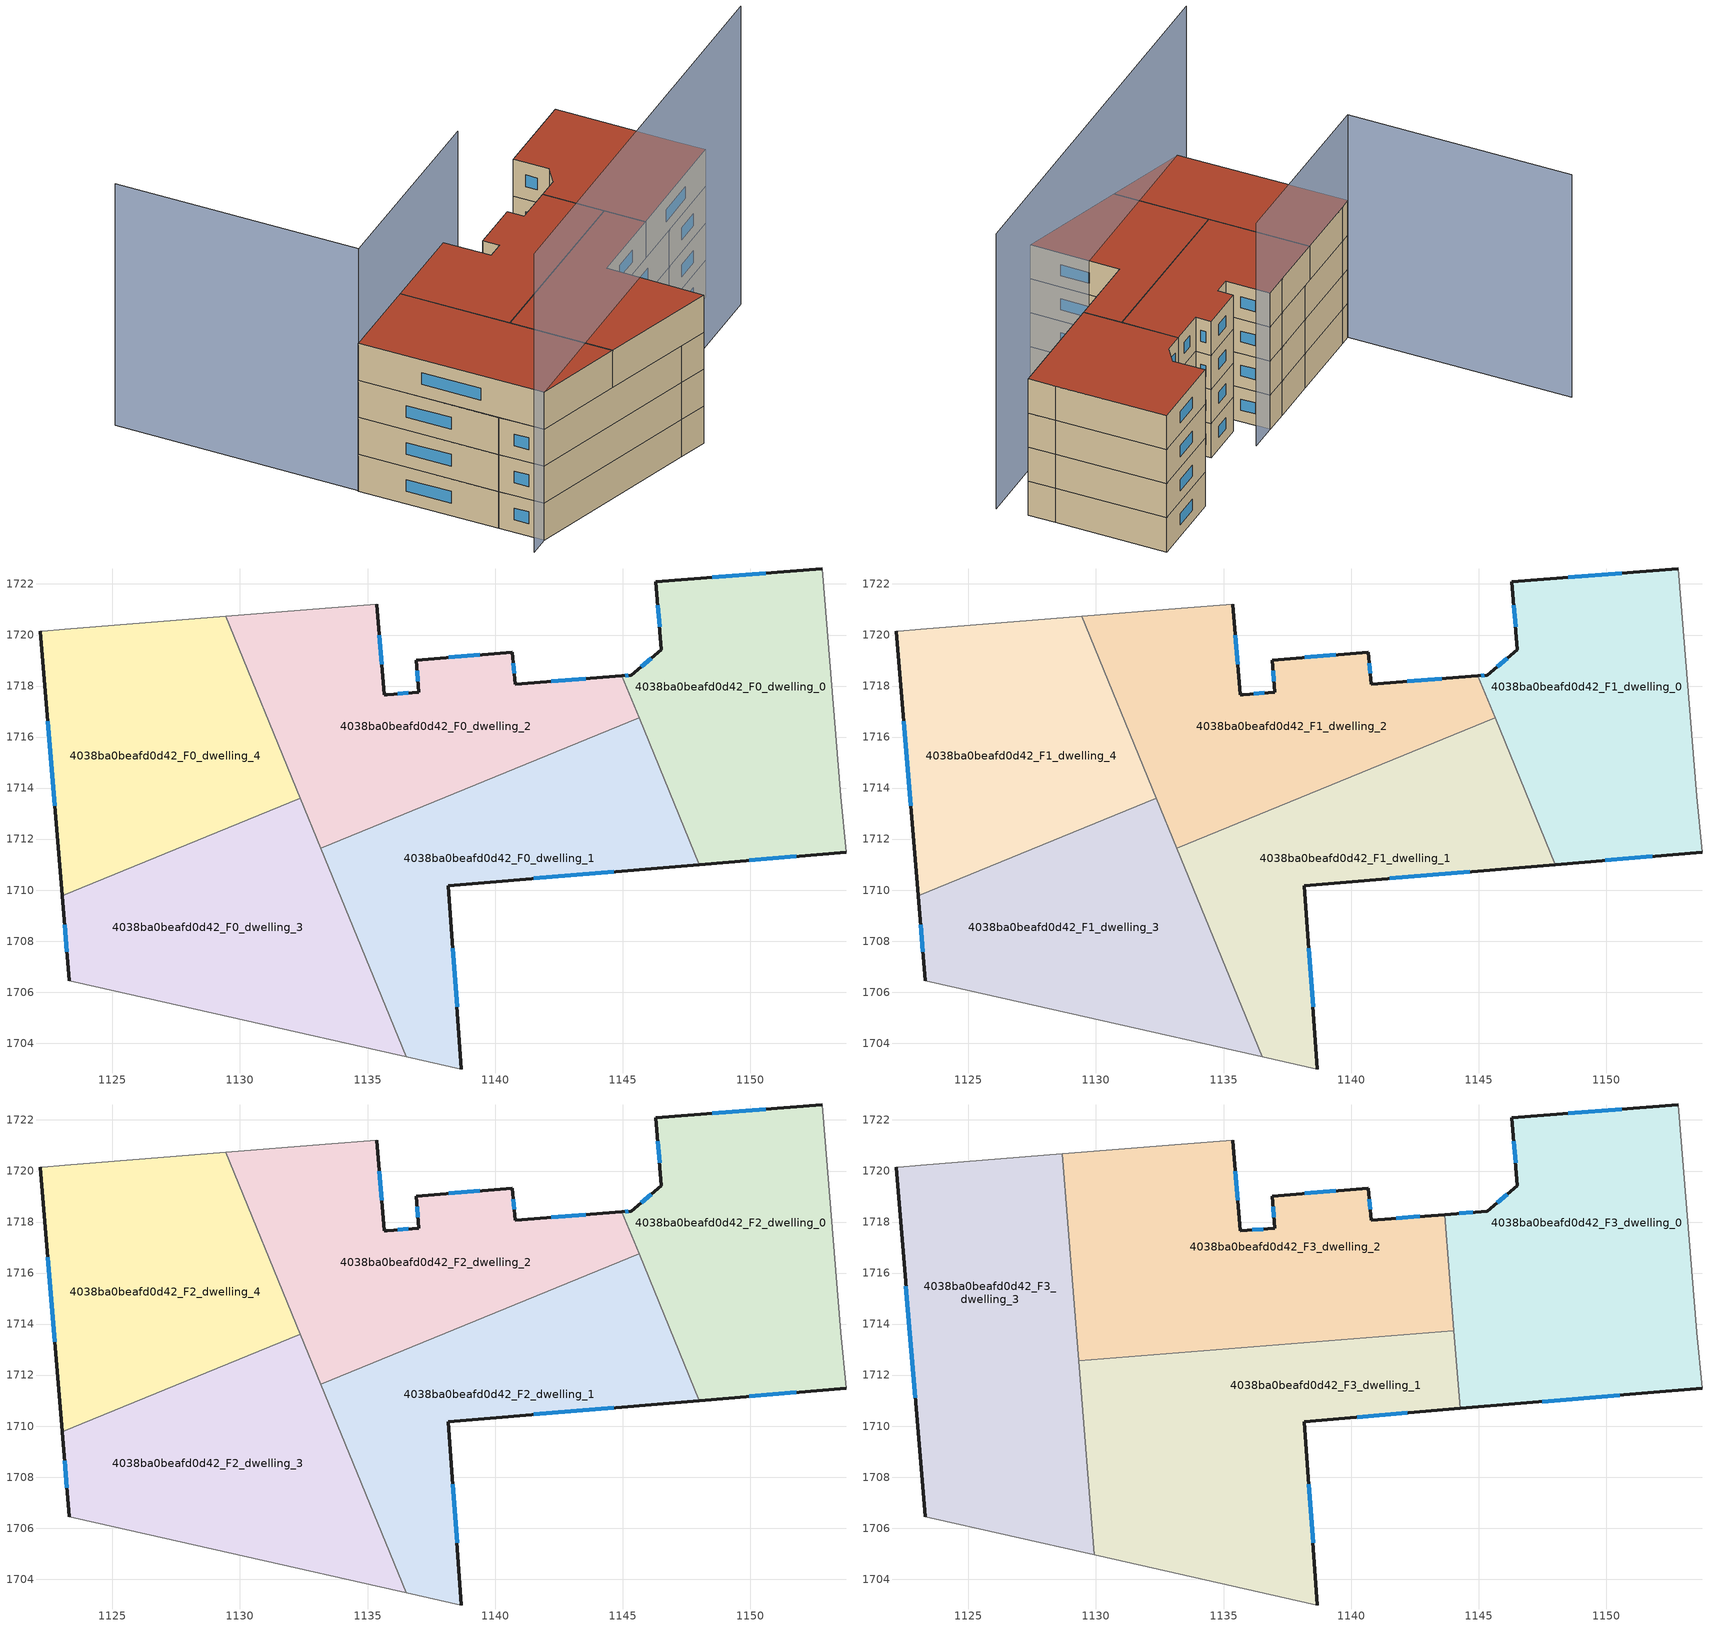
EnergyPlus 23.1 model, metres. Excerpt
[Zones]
4038ba0beafd0d42_F0_dwelling_0
 floor ground (EU_floor_Construction): 1152.82,1722.61 1153.56,1713.67 1153.76,1711.48 1148,1711 1144.97,1718.4 1145.34,1718.43 1146.52,1719.42 1146.3,1722.08 z0
 wall outside (EU_wall_Construction): 1152.82,1722.61 1146.3,1722.08 1146.52,1719.42 1145.34,1718.43 1144.97,1718.4 / 1148,1711 1153.76,1711.48 z0:3
 wall adiabatic (EU_wall_Construction): 1153.76,1711.48 1153.56,1713.67 1152.82,1722.61 z0:3
 wall to 4038ba0beafd0d42_F0_dwelling_1 (EU_wall_Construction): 1145.64,1716.76 1148,1711 z0:3
 wall to 4038ba0beafd0d42_F0_dwelling_2 (EU_wall_Construction): 1144.97,1718.4 1145.64,1716.76 z0:3
 window (EU_Window_Construction): 1150.6,1722.43 1148.52,1722.26 / 1149.96,1711.17 1151.8,1711.32 / 1145.21,1718.42 1145.1,1718.41 / 1146.12,1719.08 1145.74,1718.76 / 1146.38,1721.18 1146.45,1720.32 z1.02:1.98
4038ba0beafd0d42_F0_dwelling_1
 floor ground (EU_floor_Construction): 1145.64,1716.76 1148,1711 1138.17,1710.18 1138.68,1702.97 1136.52,1703.46 1133.17,1711.65 z0
 wall outside (EU_wall_Construction): 1138.68,1702.97 1138.17,1710.18 1148,1711 z0:3
 wall adiabatic (EU_wall_Construction): 1136.52,1703.46 1138.68,1702.97 z0:3
 wall to 4038ba0beafd0d42_F0_dwelling_2 (EU_wall_Construction): 1145.64,1716.76 1133.17,1711.65 z0:3
 wall to 4038ba0beafd0d42_F0_dwelling_3 (EU_wall_Construction): 1133.17,1711.65 1136.52,1703.46 z0:3
 window (EU_Window_Construction): 1138.51,1705.42 1138.35,1707.73 / 1141.52,1710.46 1144.66,1710.72 z1.02:1.98
4038ba0beafd0d42_F0_dwelling_2
 floor ground (EU_floor_Construction): 1144.97,1718.4 1145.64,1716.76 1133.17,1711.65 1129.44,1720.74 1133.33,1721.05 1135.37,1721.21 1135.66,1717.66 1135.77,1717.66 1137.01,1717.76 1136.91,1719.02 1140.68,1719.33 1140.78,1718.07 z0
 wall outside (EU_wall_Construction): 1144.97,1718.4 1140.78,1718.07 1140.68,1719.33 1136.91,1719.02 1137.01,1717.76 1135.77,1717.66 1135.66,1717.66 1135.37,1721.21 z0:3
 wall adiabatic (EU_wall_Construction): 1135.37,1721.21 1133.33,1721.05 1129.44,1720.74 z0:3
 wall to 4038ba0beafd0d42_F0_dwelling_4 (EU_wall_Construction): 1129.44,1720.74 1132.37,1713.61 z0:3
 wall to 4038ba0beafd0d42_F0_dwelling_3 (EU_wall_Construction): 1132.37,1713.61 1133.17,1711.65 z0:3
 window (EU_Window_Construction): 1136.94,1718.59 1136.97,1718.19 / 1139.4,1719.22 1138.19,1719.12 / 1140.75,1718.5 1140.72,1718.9 / 1143.55,1718.29 1142.21,1718.18 / 1135.56,1718.86 1135.47,1720 / 1136.59,1717.73 1136.19,1717.7 z1.02:1.98
4038ba0beafd0d42_F0_dwelling_3
 floor ground (EU_floor_Construction): 1132.36,1713.61 1136.52,1703.46 1123.31,1706.45 1123.03,1709.78 z0
 wall outside (EU_wall_Construction): 1123.03,1709.78 1123.31,1706.45 z0:3
 wall to 4038ba0beafd0d42_F0_dwelling_4 (EU_wall_Construction): 1132.36,1713.61 1123.03,1709.78 z0:3
 wall adiabatic (EU_wall_Construction): 1123.31,1706.45 1136.52,1703.46 z0:3
 window (EU_Window_Construction): 1123.13,1708.65 1123.22,1707.58 z1.02:1.98
4038ba0beafd0d42_F0_dwelling_4
 floor ground (EU_floor_Construction): 1129.44,1720.74 1132.36,1713.61 1123.03,1709.78 1122.16,1720.14 1122.24,1720.16 1123.13,1720.23 z0
 wall outside (EU_wall_Construction): 1122.16,1720.14 1123.03,1709.78 z0:3
 wall adiabatic (EU_wall_Construction): 1129.44,1720.74 1123.13,1720.23 1122.24,1720.16 1122.16,1720.14 z0:3
 window (EU_Window_Construction): 1122.46,1716.62 1122.74,1713.31 z1.02:1.98
4038ba0beafd0d42_F1_dwelling_0
 floor to 4038ba0beafd0d42_F0_dwelling_0 (EU_floor_Construction): 1152.82,1722.61 1153.56,1713.67 1153.76,1711.48 1148,1711 1144.97,1718.4 1145.34,1718.43 1146.52,1719.42 1146.3,1722.08 z3
 wall outside (EU_wall_Construction): 1152.82,1722.61 1146.3,1722.08 1146.52,1719.42 1145.34,1718.43 1144.97,1718.4 / 1148,1711 1153.76,1711.48 z3:6
 wall adiabatic (EU_wall_Construction): 1153.76,1711.48 1153.56,1713.67 1152.82,1722.61 z3:6
 wall to 4038ba0beafd0d42_F1_dwelling_1 (EU_wall_Construction): 1145.64,1716.76 1148,1711 z3:6
 wall to 4038ba0beafd0d42_F1_dwelling_2 (EU_wall_Construction): 1144.97,1718.4 1145.64,1716.76 z3:6
 window (EU_Window_Construction): 1150.6,1722.43 1148.52,1722.26 / 1149.96,1711.17 1151.8,1711.32 / 1145.21,1718.42 1145.1,1718.41 / 1146.12,1719.08 1145.74,1718.76 / 1146.38,1721.18 1146.45,1720.32 z4.02:4.98
4038ba0beafd0d42_F1_dwelling_1
 floor to 4038ba0beafd0d42_F0_dwelling_1 (EU_floor_Construction): 1145.64,1716.76 1148,1711 1138.17,1710.18 1138.68,1702.97 1136.52,1703.46 1133.17,1711.65 z3
 wall outside (EU_wall_Construction): 1138.68,1702.97 1138.17,1710.18 1148,1711 z3:6
 wall adiabatic (EU_wall_Construction): 1136.52,1703.46 1138.68,1702.97 z3:6
 wall to 4038ba0beafd0d42_F1_dwelling_2 (EU_wall_Construction): 1145.64,1716.76 1133.17,1711.65 z3:6
 wall to 4038ba0beafd0d42_F1_dwelling_3 (EU_wall_Construction): 1133.17,1711.65 1136.52,1703.46 z3:6
 window (EU_Window_Construction): 1138.51,1705.42 1138.35,1707.73 / 1141.52,1710.46 1144.66,1710.72 z4.02:4.98
4038ba0beafd0d42_F1_dwelling_2
 floor to 4038ba0beafd0d42_F0_dwelling_2 (EU_floor_Construction): 1144.97,1718.4 1145.64,1716.76 1133.17,1711.65 1129.44,1720.74 1133.33,1721.05 1135.37,1721.21 1135.66,1717.66 1135.77,1717.66 1137.01,1717.76 1136.91,1719.02 1140.68,1719.33 1140.78,1718.07 z3
 wall outside (EU_wall_Construction): 1144.97,1718.4 1140.78,1718.07 1140.68,1719.33 1136.91,1719.02 1137.01,1717.76 1135.77,1717.66 1135.66,1717.66 1135.37,1721.21 z3:6
 wall adiabatic (EU_wall_Construction): 1135.37,1721.21 1133.33,1721.05 1129.44,1720.74 z3:6
 wall to 4038ba0beafd0d42_F1_dwelling_4 (EU_wall_Construction): 1129.44,1720.74 1132.37,1713.61 z3:6
 wall to 4038ba0beafd0d42_F1_dwelling_3 (EU_wall_Construction): 1132.37,1713.61 1133.17,1711.65 z3:6
 window (EU_Window_Construction): 1136.94,1718.59 1136.97,1718.19 / 1139.4,1719.22 1138.19,1719.12 / 1140.75,1718.5 1140.72,1718.9 / 1143.55,1718.29 1142.21,1718.18 / 1135.56,1718.86 1135.47,1720 / 1136.59,1717.73 1136.19,1717.7 z4.02:4.98
4038ba0beafd0d42_F1_dwelling_3
 floor to 4038ba0beafd0d42_F0_dwelling_3 (EU_floor_Construction): 1132.36,1713.61 1136.52,1703.46 1123.31,1706.45 1123.03,1709.78 z3
 wall outside (EU_wall_Construction): 1123.03,1709.78 1123.31,1706.45 z3:6
 wall to 4038ba0beafd0d42_F1_dwelling_4 (EU_wall_Construction): 1132.36,1713.61 1123.03,1709.78 z3:6
 wall adiabatic (EU_wall_Construction): 1123.31,1706.45 1136.52,1703.46 z3:6
 window (EU_Window_Construction): 1123.13,1708.65 1123.22,1707.58 z4.02:4.98
4038ba0beafd0d42_F1_dwelling_4
 floor to 4038ba0beafd0d42_F0_dwelling_4 (EU_floor_Construction): 1129.44,1720.74 1132.36,1713.61 1123.03,1709.78 1122.16,1720.14 1122.24,1720.16 1123.13,1720.23 z3
 wall outside (EU_wall_Construction): 1122.16,1720.14 1123.03,1709.78 z3:6
 wall adiabatic (EU_wall_Construction): 1129.44,1720.74 1123.13,1720.23 1122.24,1720.16 1122.16,1720.14 z3:6
 window (EU_Window_Construction): 1122.46,1716.62 1122.74,1713.31 z4.02:4.98
4038ba0beafd0d42_F2_dwelling_0
 floor to 4038ba0beafd0d42_F1_dwelling_0 (EU_floor_Construction): 1152.82,1722.61 1153.56,1713.67 1153.76,1711.48 1148,1711 1144.97,1718.4 1145.34,1718.43 1146.52,1719.42 1146.3,1722.08 z6
 wall outside (EU_wall_Construction): 1152.82,1722.61 1146.3,1722.08 1146.52,1719.42 1145.34,1718.43 1144.97,1718.4 / 1148,1711 1153.76,1711.48 z6:9
 wall adiabatic (EU_wall_Construction): 1153.76,1711.48 1153.56,1713.67 1152.82,1722.61 z6:9
 wall to 4038ba0beafd0d42_F2_dwelling_1 (EU_wall_Construction): 1145.64,1716.76 1148,1711 z6:9
 wall to 4038ba0beafd0d42_F2_dwelling_2 (EU_wall_Construction): 1144.97,1718.4 1145.64,1716.76 z6:9
 window (EU_Window_Construction): 1150.6,1722.43 1148.52,1722.26 / 1149.96,1711.17 1151.8,1711.32 / 1145.21,1718.42 1145.1,1718.41 / 1146.12,1719.08 1145.74,1718.76 / 1146.38,1721.18 1146.45,1720.32 z7.02:7.98
4038ba0beafd0d42_F2_dwelling_1
 floor to 4038ba0beafd0d42_F1_dwelling_1 (EU_floor_Construction): 1145.64,1716.76 1148,1711 1138.17,1710.18 1138.68,1702.97 1136.52,1703.46 1133.17,1711.65 z6
 wall outside (EU_wall_Construction): 1138.68,1702.97 1138.17,1710.18 1148,1711 z6:9
 wall adiabatic (EU_wall_Construction): 1136.52,1703.46 1138.68,1702.97 z6:9
 wall to 4038ba0beafd0d42_F2_dwelling_2 (EU_wall_Construction): 1145.64,1716.76 1133.17,1711.65 z6:9
 wall to 4038ba0beafd0d42_F2_dwelling_3 (EU_wall_Construction): 1133.17,1711.65 1136.52,1703.46 z6:9
 window (EU_Window_Construction): 1138.51,1705.42 1138.35,1707.73 / 1141.52,1710.46 1144.66,1710.72 z7.02:7.98
4038ba0beafd0d42_F2_dwelling_2
 floor to 4038ba0beafd0d42_F1_dwelling_2 (EU_floor_Construction): 1144.97,1718.4 1145.64,1716.76 1133.17,1711.65 1129.44,1720.74 1133.33,1721.05 1135.37,1721.21 1135.66,1717.66 1135.77,1717.66 1137.01,1717.76 1136.91,1719.02 1140.68,1719.33 1140.78,1718.07 z6
 wall outside (EU_wall_Construction): 1144.97,1718.4 1140.78,1718.07 1140.68,1719.33 1136.91,1719.02 1137.01,1717.76 1135.77,1717.66 1135.66,1717.66 1135.37,1721.21 z6:9
 wall adiabatic (EU_wall_Construction): 1135.37,1721.21 1133.33,1721.05 1129.44,1720.74 z6:9
 wall to 4038ba0beafd0d42_F2_dwelling_4 (EU_wall_Construction): 1129.44,1720.74 1132.37,1713.61 z6:9
 wall to 4038ba0beafd0d42_F2_dwelling_3 (EU_wall_Construction): 1132.37,1713.61 1133.17,1711.65 z6:9
 window (EU_Window_Construction): 1136.94,1718.59 1136.97,1718.19 / 1139.4,1719.22 1138.19,1719.12 / 1140.75,1718.5 1140.72,1718.9 / 1143.55,1718.29 1142.21,1718.18 / 1135.56,1718.86 1135.47,1720 / 1136.59,1717.73 1136.19,1717.7 z7.02:7.98
4038ba0beafd0d42_F2_dwelling_3
 floor to 4038ba0beafd0d42_F1_dwelling_3 (EU_floor_Construction): 1132.36,1713.61 1136.52,1703.46 1123.31,1706.45 1123.03,1709.78 z6
 wall outside (EU_wall_Construction): 1123.03,1709.78 1123.31,1706.45 z6:9
 wall to 4038ba0beafd0d42_F2_dwelling_4 (EU_wall_Construction): 1132.36,1713.61 1123.03,1709.78 z6:9
 wall adiabatic (EU_wall_Construction): 1123.31,1706.45 1136.52,1703.46 z6:9
 window (EU_Window_Construction): 1123.13,1708.65 1123.22,1707.58 z7.02:7.98
4038ba0beafd0d42_F2_dwelling_4
 floor to 4038ba0beafd0d42_F1_dwelling_4 (EU_floor_Construction): 1129.44,1720.74 1132.36,1713.61 1123.03,1709.78 1122.16,1720.14 1122.24,1720.16 1123.13,1720.23 z6
 wall outside (EU_wall_Construction): 1122.16,1720.14 1123.03,1709.78 z6:9
 wall adiabatic (EU_wall_Construction): 1129.44,1720.74 1123.13,1720.23 1122.24,1720.16 1122.16,1720.14 z6:9
 window (EU_Window_Construction): 1122.46,1716.62 1122.74,1713.31 z7.02:7.98
4038ba0beafd0d42_F3_dwelling_0
 floor to 4038ba0beafd0d42_F2_dwelling_0 (EU_floor_Construction): 1152.82,1722.61 1153.56,1713.67 1153.76,1711.48 1148,1711 1144.97,1718.4 1145.34,1718.43 1146.52,1719.42 1146.3,1722.08 z9
 floor to 4038ba0beafd0d42_F2_dwelling_1 (EU_floor_Construction): 1145.64,1716.76 1148,1711 1144.28,1710.69 1143.85,1716.02 z9
 floor to 4038ba0beafd0d42_F2_dwelling_2 (EU_floor_Construction): 1144.97,1718.4 1145.64,1716.76 1143.85,1716.02 1143.67,1718.29 z9
 wall outside (EU_wall_Construction): 1152.82,1722.61 1146.3,1722.08 1146.52,1719.42 1145.34,1718.43 1143.67,1718.29 / 1144.28,1710.69 1153.76,1711.48 z9:12
 wall adiabatic (EU_wall_Construction): 1153.76,1711.48 1153.56,1713.67 1152.82,1722.61 z9:12
 wall to 4038ba0beafd0d42_F3_dwelling_2 (EU_wall_Construction): 1143.67,1718.29 1144.03,1713.74 z9:12
 wall to 4038ba0beafd0d42_F3_dwelling_1 (EU_wall_Construction): 1144.03,1713.74 1144.28,1710.69 z9:12
 window (EU_Window_Construction): 1150.6,1722.43 1148.52,1722.26 / 1147.5,1710.96 1150.53,1711.21 / 1144.77,1718.38 1144.24,1718.34 / 1146.12,1719.08 1145.74,1718.76 / 1146.38,1721.18 1146.45,1720.32 z10.02:10.98
 roof outside (EU_roof_Construction): 1153.76,1711.48 1153.56,1713.67 1152.82,1722.61 1146.3,1722.08 1146.52,1719.42 1145.34,1718.43 1143.67,1718.29 1144.28,1710.69 z12
4038ba0beafd0d42_F3_dwelling_1
 floor to 4038ba0beafd0d42_F2_dwelling_1 (EU_floor_Construction): 1144.03,1713.74 1144.28,1710.69 1138.17,1710.18 1138.68,1702.97 1136.52,1703.46 1133.17,1711.65 1136.89,1713.17 z9
 floor to 4038ba0beafd0d42_F2_dwelling_3 (EU_floor_Construction): 1132.68,1712.83 1136.52,1703.46 1129.94,1704.95 1129.34,1712.37 1129.95,1712.62 z9
 floor to 4038ba0beafd0d42_F2_dwelling_2 (EU_floor_Construction): 1136.89,1713.17 1133.17,1711.65 1132.68,1712.83 z9
 floor to 4038ba0beafd0d42_F2_dwelling_4 (EU_floor_Construction): 1129.95,1712.62 1129.34,1712.37 1129.33,1712.57 z9
 wall outside (EU_wall_Construction): 1138.68,1702.97 1138.17,1710.18 1144.28,1710.69 z9:12
 wall adiabatic (EU_wall_Construction): 1129.94,1704.95 1138.68,1702.97 z9:12
 wall to 4038ba0beafd0d42_F3_dwelling_2 (EU_wall_Construction): 1144.03,1713.74 1129.33,1712.57 z9:12
 wall to 4038ba0beafd0d42_F3_dwelling_3 (EU_wall_Construction): 1129.33,1712.57 1129.94,1704.95 z9:12
 window (EU_Window_Construction): 1138.51,1705.42 1138.35,1707.73 / 1140.25,1710.35 1142.2,1710.52 z10.02:10.98
 roof outside (EU_roof_Construction): 1138.68,1702.97 1138.17,1710.18 1144.28,1710.69 1144.03,1713.74 1129.33,1712.57 1129.94,1704.95 z12
4038ba0beafd0d42_F3_dwelling_2
 floor to 4038ba0beafd0d42_F2_dwelling_2 (EU_floor_Construction): 1143.67,1718.29 1143.85,1716.02 1136.89,1713.17 1132.68,1712.83 1129.44,1720.74 1133.33,1721.05 1135.37,1721.21 1135.66,1717.66 1137.01,1717.76 1136.91,1719.02 1140.68,1719.33 1140.78,1718.07 z9
 floor to 4038ba0beafd0d42_F2_dwelling_1 (EU_floor_Construction): 1143.85,1716.02 1144.03,1713.74 1136.89,1713.17 z9
 floor to 4038ba0beafd0d42_F2_dwelling_4 (EU_floor_Construction): 1129.44,1720.74 1132.36,1713.61 1129.95,1712.62 1129.33,1712.57 1128.68,1720.67 z9
 floor to 4038ba0beafd0d42_F2_dwelling_3 (EU_floor_Construction): 1132.36,1713.61 1132.68,1712.83 1129.95,1712.62 z9
 wall outside (EU_wall_Construction): 1143.67,1718.29 1140.78,1718.07 1140.68,1719.33 1136.91,1719.02 1137.01,1717.76 1135.66,1717.66 1135.37,1721.21 z9:12
 wall adiabatic (EU_wall_Construction): 1135.37,1721.21 1133.33,1721.05 1128.68,1720.67 z9:12
 wall to 4038ba0beafd0d42_F3_dwelling_3 (EU_wall_Construction): 1128.68,1720.67 1129.33,1712.57 z9:12
 window (EU_Window_Construction): 1136.55,1717.73 1136.12,1717.69 / 1136.94,1718.59 1136.97,1718.19 / 1139.4,1719.22 1138.19,1719.12 / 1140.75,1718.5 1140.72,1718.9 / 1142.69,1718.22 1141.77,1718.15 / 1135.56,1718.86 1135.47,1720 z10.02:10.98
 roof outside (EU_roof_Construction): 1144.03,1713.74 1143.67,1718.29 1140.78,1718.07 1140.68,1719.33 1136.91,1719.02 1137.01,1717.76 1135.66,1717.66 1135.37,1721.21 1133.33,1721.05 1128.68,1720.67 1129.33,1712.57 z12
4038ba0beafd0d42_F3_dwelling_3
 floor to 4038ba0beafd0d42_F2_dwelling_3 (EU_floor_Construction): 1129.34,1712.37 1129.94,1704.95 1123.31,1706.45 1123.03,1709.78 z9
 floor to 4038ba0beafd0d42_F2_dwelling_4 (EU_floor_Construction): 1128.68,1720.67 1129.34,1712.37 1123.03,1709.78 1122.16,1720.14 1122.24,1720.16 1123.13,1720.23 z9
 wall outside (EU_wall_Construction): 1122.16,1720.14 1123.31,1706.45 z9:12
 wall adiabatic (EU_wall_Construction): 1128.68,1720.67 1123.13,1720.23 1122.24,1720.16 1122.16,1720.14 / 1123.31,1706.45 1129.94,1704.95 z9:12
 window (EU_Window_Construction): 1122.55,1715.49 1122.92,1711.11 z10.02:10.98
 roof outside (EU_roof_Construction): 1129.94,1704.95 1128.68,1720.67 1123.13,1720.23 1122.24,1720.16 1122.16,1720.14 1123.31,1706.45 z12
shading: 1121.8,1706.32 1154.19,1709.06 z0:24.2; 1137.67,1721.38 1122.24,1720.16 / 1122.24,1720.16 1120.81,1738.15 z0:19.6
[Building]
EU S2 Campaign: North Axis=0; Terrain=City; Solar Distribution=FullExterior
[Site:Location]
Vienna: Latitude=48; Longitude=16.5; Time Zone=1; Elevation=183
[SizingPeriod:WeatherFileDays]
AnnualSizingPeriod: Begin Month=1; Begin Day of Month=1; End Month=12; End Day of Month=31; Day of Week for Start Day=Monday; Use Weather File Daylight Saving Period=No; Use Weather File Rain and Snow Indicators=No
[MATERIAL]
EU_InternalMass_Material: Roughness=MediumRough; Thickness=0.1; Conductivity=1; Density=1800; Specific Heat=900; Thermal Absorptance=0.9; Solar Absorptance=0.7; Visible Absorptance=0.7
[MATERIAL:NOMASS] Roughness=MediumRough; Thermal Absorptance=0.9; Solar Absorptance=0.7; Visible Absorptance=0.7
Name | Thermal Resistance
EU_wall_NoMass | 0.942466
EU_roof_NoMass | 0.551687
EU_floor_NoMass | 0.66527
[WINDOWMATERIAL:SIMPLEGLAZINGSYSTEM]
EU_Window_SimpleGlazing: UFactor=2.03367; Solar Heat Gain Coefficient=0.65; Visible Transmittance=0.65
[CONSTRUCTION]
EU_wall_Construction: EU_wall_NoMass
EU_roof_Construction: EU_roof_NoMass
EU_floor_Construction: EU_floor_NoMass
EU_Window_Construction: EU_Window_SimpleGlazing
EU_InternalMass_Construction: EU_InternalMass_Material
[ZONE] Type=1; Multiplier=1; Ceiling Height=autocalculate; Floor Area=autocalculate; Part of Total Floor Area=Yes
Name | Volume
4038ba0beafd0d42_F0_dwelling_0; 4038ba0beafd0d42_F1_dwelling_0; 4038ba0beafd0d42_F2_dwelling_0 | 230.681
4038ba0beafd0d42_F3_dwelling_0 | 288.346
4038ba0beafd0d42_F0_dwelling_1; 4038ba0beafd0d42_F1_dwelling_1; 4038ba0beafd0d42_F2_dwelling_1 | 230.65
4038ba0beafd0d42_F3_dwelling_1 | 288.336
4038ba0beafd0d42_F0_dwelling_2; 4038ba0beafd0d42_F1_dwelling_2; 4038ba0beafd0d42_F2_dwelling_2 | 230.687
4038ba0beafd0d42_F3_dwelling_2 | 288.33
4038ba0beafd0d42_F0_dwelling_3; 4038ba0beafd0d42_F1_dwelling_3; 4038ba0beafd0d42_F2_dwelling_3 | 230.648
4038ba0beafd0d42_F3_dwelling_3 | 288.344
4038ba0beafd0d42_F0_dwelling_4; 4038ba0beafd0d42_F1_dwelling_4; 4038ba0beafd0d42_F2_dwelling_4 | 230.672
[INTERNALMASS] Construction=EU_InternalMass_Construction
Name | Zone or ZoneList | Surface Area
4038ba0beafd0d42_F0_dwelling_0_EU_InternalMass | 4038ba0beafd0d42_F0_dwelling_0 | 76.8937
4038ba0beafd0d42_F0_dwelling_1_EU_InternalMass | 4038ba0beafd0d42_F0_dwelling_1 | 76.881
4038ba0beafd0d42_F0_dwelling_2_EU_InternalMass | 4038ba0beafd0d42_F0_dwelling_2 | 76.8953
4038ba0beafd0d42_F0_dwelling_3_EU_InternalMass | 4038ba0beafd0d42_F0_dwelling_3 | 76.8833
4038ba0beafd0d42_F0_dwelling_4_EU_InternalMass | 4038ba0beafd0d42_F0_dwelling_4 | 76.8906
4038ba0beafd0d42_F1_dwelling_0_EU_InternalMass | 4038ba0beafd0d42_F1_dwelling_0 | 76.8937
4038ba0beafd0d42_F1_dwelling_1_EU_InternalMass | 4038ba0beafd0d42_F1_dwelling_1 | 76.881
4038ba0beafd0d42_F1_dwelling_2_EU_InternalMass | 4038ba0beafd0d42_F1_dwelling_2 | 76.8953
4038ba0beafd0d42_F1_dwelling_3_EU_InternalMass | 4038ba0beafd0d42_F1_dwelling_3 | 76.8833
4038ba0beafd0d42_F1_dwelling_4_EU_InternalMass | 4038ba0beafd0d42_F1_dwelling_4 | 76.8906
4038ba0beafd0d42_F2_dwelling_0_EU_InternalMass | 4038ba0beafd0d42_F2_dwelling_0 | 76.8937
4038ba0beafd0d42_F2_dwelling_1_EU_InternalMass | 4038ba0beafd0d42_F2_dwelling_1 | 76.881
4038ba0beafd0d42_F2_dwelling_2_EU_InternalMass | 4038ba0beafd0d42_F2_dwelling_2 | 76.8953
4038ba0beafd0d42_F2_dwelling_3_EU_InternalMass | 4038ba0beafd0d42_F2_dwelling_3 | 76.8833
4038ba0beafd0d42_F2_dwelling_4_EU_InternalMass | 4038ba0beafd0d42_F2_dwelling_4 | 76.8906
4038ba0beafd0d42_F3_dwelling_0_EU_InternalMass | 4038ba0beafd0d42_F3_dwelling_0 | 96.1156
4038ba0beafd0d42_F3_dwelling_1_EU_InternalMass | 4038ba0beafd0d42_F3_dwelling_1 | 96.1134
4038ba0beafd0d42_F3_dwelling_2_EU_InternalMass | 4038ba0beafd0d42_F3_dwelling_2 | 96.1098
4038ba0beafd0d42_F3_dwelling_3_EU_InternalMass | 4038ba0beafd0d42_F3_dwelling_3 | 96.1148
[OTHEREQUIPMENT] Fuel Type=Electricity; Design Level Calculation Method=Watts/Area; Power per Zone Floor Area=1; Fraction Latent=0; Fraction Radiant=0; Fraction Lost=0; Carbon Dioxide Generation Rate=0; EndUse Subcategory=EU_Step8_InternalGains
Name | Zone or ZoneList or Space or SpaceList | Schedule
EU_Step8_InternalGain_4038ba0beafd0d42_F0_dwelling_0_f000 | 4038ba0beafd0d42_F0_dwelling_0 | EU_Step8_GainSchedule_4038ba0beafd0d42_F0_dwelling_0_f000
EU_Step8_InternalGain_4038ba0beafd0d42_F0_dwelling_1_f000 | 4038ba0beafd0d42_F0_dwelling_1 | EU_Step8_GainSchedule_4038ba0beafd0d42_F0_dwelling_1_f000
EU_Step8_InternalGain_4038ba0beafd0d42_F0_dwelling_2_f000 | 4038ba0beafd0d42_F0_dwelling_2 | EU_Step8_GainSchedule_4038ba0beafd0d42_F0_dwelling_2_f000
EU_Step8_InternalGain_4038ba0beafd0d42_F0_dwelling_3_f000 | 4038ba0beafd0d42_F0_dwelling_3 | EU_Step8_GainSchedule_4038ba0beafd0d42_F0_dwelling_3_f000
EU_Step8_InternalGain_4038ba0beafd0d42_F0_dwelling_4_f000 | 4038ba0beafd0d42_F0_dwelling_4 | EU_Step8_GainSchedule_4038ba0beafd0d42_F0_dwelling_4_f000
EU_Step8_InternalGain_4038ba0beafd0d42_F1_dwelling_0_f000 | 4038ba0beafd0d42_F1_dwelling_0 | EU_Step8_GainSchedule_4038ba0beafd0d42_F1_dwelling_0_f000
EU_Step8_InternalGain_4038ba0beafd0d42_F1_dwelling_1_f000 | 4038ba0beafd0d42_F1_dwelling_1 | EU_Step8_GainSchedule_4038ba0beafd0d42_F1_dwelling_1_f000
EU_Step8_InternalGain_4038ba0beafd0d42_F1_dwelling_2_f000 | 4038ba0beafd0d42_F1_dwelling_2 | EU_Step8_GainSchedule_4038ba0beafd0d42_F1_dwelling_2_f000
EU_Step8_InternalGain_4038ba0beafd0d42_F1_dwelling_3_f000 | 4038ba0beafd0d42_F1_dwelling_3 | EU_Step8_GainSchedule_4038ba0beafd0d42_F1_dwelling_3_f000
EU_Step8_InternalGain_4038ba0beafd0d42_F1_dwelling_4_f000 | 4038ba0beafd0d42_F1_dwelling_4 | EU_Step8_GainSchedule_4038ba0beafd0d42_F1_dwelling_4_f000
EU_Step8_InternalGain_4038ba0beafd0d42_F2_dwelling_0_f000 | 4038ba0beafd0d42_F2_dwelling_0 | EU_Step8_GainSchedule_4038ba0beafd0d42_F2_dwelling_0_f000
EU_Step8_InternalGain_4038ba0beafd0d42_F2_dwelling_1_f000 | 4038ba0beafd0d42_F2_dwelling_1 | EU_Step8_GainSchedule_4038ba0beafd0d42_F2_dwelling_1_f000
EU_Step8_InternalGain_4038ba0beafd0d42_F2_dwelling_2_f000 | 4038ba0beafd0d42_F2_dwelling_2 | EU_Step8_GainSchedule_4038ba0beafd0d42_F2_dwelling_2_f000
EU_Step8_InternalGain_4038ba0beafd0d42_F2_dwelling_3_f000 | 4038ba0beafd0d42_F2_dwelling_3 | EU_Step8_GainSchedule_4038ba0beafd0d42_F2_dwelling_3_f000
EU_Step8_InternalGain_4038ba0beafd0d42_F2_dwelling_4_f000 | 4038ba0beafd0d42_F2_dwelling_4 | EU_Step8_GainSchedule_4038ba0beafd0d42_F2_dwelling_4_f000
EU_Step8_InternalGain_4038ba0beafd0d42_F3_dwelling_0_f000 | 4038ba0beafd0d42_F3_dwelling_0 | EU_Step8_GainSchedule_4038ba0beafd0d42_F3_dwelling_0_f000
EU_Step8_InternalGain_4038ba0beafd0d42_F3_dwelling_1_f000 | 4038ba0beafd0d42_F3_dwelling_1 | EU_Step8_GainSchedule_4038ba0beafd0d42_F3_dwelling_1_f000
EU_Step8_InternalGain_4038ba0beafd0d42_F3_dwelling_2_f000 | 4038ba0beafd0d42_F3_dwelling_2 | EU_Step8_GainSchedule_4038ba0beafd0d42_F3_dwelling_2_f000
EU_Step8_InternalGain_4038ba0beafd0d42_F3_dwelling_3_f000 | 4038ba0beafd0d42_F3_dwelling_3 | EU_Step8_GainSchedule_4038ba0beafd0d42_F3_dwelling_3_f000
[ZONEVENTILATION:DESIGNFLOWRATE] Schedule=EU_AlwaysOn; Design Flow Rate Calculation Method=AirChanges/Hour; Air Changes per Hour=0.530523; Ventilation Type=Natural; Fan Pressure Rise=0; Fan Total Efficiency=1; Constant Term Coefficient=1; Temperature Term Coefficient=0; Velocity Term Coefficient=0; Velocity Squared Term Coefficient=0; Minimum Indoor Temperature=-100; Maximum Indoor Temperature=100; Delta Temperature=-100; Minimum Outdoor Temperature=-100; Maximum Outdoor Temperature=100; Maximum Wind Speed=40
Name | Zone or ZoneList or Space or SpaceList
EU_ConstantAir_4038ba0beafd0d42_F0_dwelling_0 | 4038ba0beafd0d42_F0_dwelling_0
EU_ConstantAir_4038ba0beafd0d42_F0_dwelling_1 | 4038ba0beafd0d42_F0_dwelling_1
EU_ConstantAir_4038ba0beafd0d42_F0_dwelling_2 | 4038ba0beafd0d42_F0_dwelling_2
EU_ConstantAir_4038ba0beafd0d42_F0_dwelling_3 | 4038ba0beafd0d42_F0_dwelling_3
EU_ConstantAir_4038ba0beafd0d42_F0_dwelling_4 | 4038ba0beafd0d42_F0_dwelling_4
EU_ConstantAir_4038ba0beafd0d42_F1_dwelling_0 | 4038ba0beafd0d42_F1_dwelling_0
EU_ConstantAir_4038ba0beafd0d42_F1_dwelling_1 | 4038ba0beafd0d42_F1_dwelling_1
EU_ConstantAir_4038ba0beafd0d42_F1_dwelling_2 | 4038ba0beafd0d42_F1_dwelling_2
EU_ConstantAir_4038ba0beafd0d42_F1_dwelling_3 | 4038ba0beafd0d42_F1_dwelling_3
EU_ConstantAir_4038ba0beafd0d42_F1_dwelling_4 | 4038ba0beafd0d42_F1_dwelling_4
EU_ConstantAir_4038ba0beafd0d42_F2_dwelling_0 | 4038ba0beafd0d42_F2_dwelling_0
EU_ConstantAir_4038ba0beafd0d42_F2_dwelling_1 | 4038ba0beafd0d42_F2_dwelling_1
EU_ConstantAir_4038ba0beafd0d42_F2_dwelling_2 | 4038ba0beafd0d42_F2_dwelling_2
EU_ConstantAir_4038ba0beafd0d42_F2_dwelling_3 | 4038ba0beafd0d42_F2_dwelling_3
EU_ConstantAir_4038ba0beafd0d42_F2_dwelling_4 | 4038ba0beafd0d42_F2_dwelling_4
EU_ConstantAir_4038ba0beafd0d42_F3_dwelling_0 | 4038ba0beafd0d42_F3_dwelling_0
EU_ConstantAir_4038ba0beafd0d42_F3_dwelling_1 | 4038ba0beafd0d42_F3_dwelling_1
EU_ConstantAir_4038ba0beafd0d42_F3_dwelling_2 | 4038ba0beafd0d42_F3_dwelling_2
EU_ConstantAir_4038ba0beafd0d42_F3_dwelling_3 | 4038ba0beafd0d42_F3_dwelling_3
[HVACTEMPLATE:THERMOSTAT] Constant Heating Setpoint=20; Constant Cooling Setpoint=50
EU_HeatOnly_4038ba0beafd0d42_F0_dwelling_0; EU_HeatOnly_4038ba0beafd0d42_F0_dwelling_1; EU_HeatOnly_4038ba0beafd0d42_F0_dwelling_2; EU_HeatOnly_4038ba0beafd0d42_F0_dwelling_3; EU_HeatOnly_4038ba0beafd0d42_F0_dwelling_4; EU_HeatOnly_4038ba0beafd0d42_F1_dwelling_0; EU_HeatOnly_4038ba0beafd0d42_F1_dwelling_1; EU_HeatOnly_4038ba0beafd0d42_F1_dwelling_2; EU_HeatOnly_4038ba0beafd0d42_F1_dwelling_3; EU_HeatOnly_4038ba0beafd0d42_F1_dwelling_4; EU_HeatOnly_4038ba0beafd0d42_F2_dwelling_0; EU_HeatOnly_4038ba0beafd0d42_F2_dwelling_1; EU_HeatOnly_4038ba0beafd0d42_F2_dwelling_2; EU_HeatOnly_4038ba0beafd0d42_F2_dwelling_3; EU_HeatOnly_4038ba0beafd0d42_F2_dwelling_4; EU_HeatOnly_4038ba0beafd0d42_F3_dwelling_0; EU_HeatOnly_4038ba0beafd0d42_F3_dwelling_1; EU_HeatOnly_4038ba0beafd0d42_F3_dwelling_2; EU_HeatOnly_4038ba0beafd0d42_F3_dwelling_3
[HVACTEMPLATE:ZONE:IDEALLOADSAIRSYSTEM] System Availability Schedule=EU_AlwaysOn; Maximum Heating Supply Air Temperature=50; Minimum Cooling Supply Air Temperature=13; Maximum Heating Supply Air Humidity Ratio=0.0156; Minimum Cooling Supply Air Humidity Ratio=0.0077; Heating Limit=NoLimit; Cooling Limit=NoLimit; Heating Availability Schedule=EU_AlwaysOn; Cooling Availability Schedule=EU_CoolingOff; Dehumidification Control Type=ConstantSensibleHeatRatio; Cooling Sensible Heat Ratio=0.7; Dehumidification Setpoint=60; Humidification Control Type=None; Humidification Setpoint=30; Outdoor Air Method=None; Outdoor Air Flow Rate per Person=0.00944; Outdoor Air Flow Rate per Zone Floor Area=0; Outdoor Air Flow Rate per Zone=0; Demand Controlled Ventilation Type=None; Outdoor Air Economizer Type=NoEconomizer; Heat Recovery Type=None; Sensible Heat Recovery Effectiveness=0.7; Latent Heat Recovery Effectiveness=0.65
Name | Template Thermostat
4038ba0beafd0d42_F0_dwelling_0 | EU_HeatOnly_4038ba0beafd0d42_F0_dwelling_0
4038ba0beafd0d42_F0_dwelling_1 | EU_HeatOnly_4038ba0beafd0d42_F0_dwelling_1
4038ba0beafd0d42_F0_dwelling_2 | EU_HeatOnly_4038ba0beafd0d42_F0_dwelling_2
4038ba0beafd0d42_F0_dwelling_3 | EU_HeatOnly_4038ba0beafd0d42_F0_dwelling_3
4038ba0beafd0d42_F0_dwelling_4 | EU_HeatOnly_4038ba0beafd0d42_F0_dwelling_4
4038ba0beafd0d42_F1_dwelling_0 | EU_HeatOnly_4038ba0beafd0d42_F1_dwelling_0
4038ba0beafd0d42_F1_dwelling_1 | EU_HeatOnly_4038ba0beafd0d42_F1_dwelling_1
4038ba0beafd0d42_F1_dwelling_2 | EU_HeatOnly_4038ba0beafd0d42_F1_dwelling_2
4038ba0beafd0d42_F1_dwelling_3 | EU_HeatOnly_4038ba0beafd0d42_F1_dwelling_3
4038ba0beafd0d42_F1_dwelling_4 | EU_HeatOnly_4038ba0beafd0d42_F1_dwelling_4
4038ba0beafd0d42_F2_dwelling_0 | EU_HeatOnly_4038ba0beafd0d42_F2_dwelling_0
4038ba0beafd0d42_F2_dwelling_1 | EU_HeatOnly_4038ba0beafd0d42_F2_dwelling_1
4038ba0beafd0d42_F2_dwelling_2 | EU_HeatOnly_4038ba0beafd0d42_F2_dwelling_2
4038ba0beafd0d42_F2_dwelling_3 | EU_HeatOnly_4038ba0beafd0d42_F2_dwelling_3
4038ba0beafd0d42_F2_dwelling_4 | EU_HeatOnly_4038ba0beafd0d42_F2_dwelling_4
4038ba0beafd0d42_F3_dwelling_0 | EU_HeatOnly_4038ba0beafd0d42_F3_dwelling_0
4038ba0beafd0d42_F3_dwelling_1 | EU_HeatOnly_4038ba0beafd0d42_F3_dwelling_1
4038ba0beafd0d42_F3_dwelling_2 | EU_HeatOnly_4038ba0beafd0d42_F3_dwelling_2
4038ba0beafd0d42_F3_dwelling_3 | EU_HeatOnly_4038ba0beafd0d42_F3_dwelling_3
[SIZING:ZONE] Zone Cooling Design Supply Air Temperature Input Method=SupplyAirTemperature; Zone Cooling Design Supply Air Temperature=13; Zone Heating Design Supply Air Temperature Input Method=SupplyAirTemperature; Zone Heating Design Supply Air Temperature=50; Zone Cooling Design Supply Air Humidity Ratio=0.008; Zone Heating Design Supply Air Humidity Ratio=0.008; Cooling Design Air Flow Method=DesignDay; Cooling Design Air Flow Rate=0; Cooling Minimum Air Flow per Zone Floor Area=0.000762; Cooling Minimum Air Flow=0; Cooling Minimum Air Flow Fraction=0.2; Heating Design Air Flow Method=DesignDay; Heating Design Air Flow Rate=0; Heating Maximum Air Flow per Zone Floor Area=0.002032; Heating Maximum Air Flow=0.141576; Heating Maximum Air Flow Fraction=0.3; Account for Dedicated Outdoor Air System=No; Dedicated Outdoor Air System Control Strategy=NeutralSupplyAir; Dedicated Outdoor Air Low Setpoint Temperature for Design=autosize; Dedicated Outdoor Air High Setpoint Temperature for Design=autosize; Zone Load Sizing Method=Sensible Load Only No Latent Load; Zone Latent Cooling Design Supply Air Humidity Ratio Input Method=HumidityRatioDifference; Zone Cooling Design Supply Air Humidity Ratio Difference=0.005; Zone Latent Heating Design Supply Air Humidity Ratio Input Method=HumidityRatioDifference; Zone Humidification Design Supply Air Humidity Ratio Difference=0.005
4038ba0beafd0d42_F0_dwelling_0; 4038ba0beafd0d42_F0_dwelling_1; 4038ba0beafd0d42_F0_dwelling_2; 4038ba0beafd0d42_F0_dwelling_3; 4038ba0beafd0d42_F0_dwelling_4; 4038ba0beafd0d42_F1_dwelling_0; 4038ba0beafd0d42_F1_dwelling_1; 4038ba0beafd0d42_F1_dwelling_2; 4038ba0beafd0d42_F1_dwelling_3; 4038ba0beafd0d42_F1_dwelling_4; 4038ba0beafd0d42_F2_dwelling_0; 4038ba0beafd0d42_F2_dwelling_1; 4038ba0beafd0d42_F2_dwelling_2; 4038ba0beafd0d42_F2_dwelling_3; 4038ba0beafd0d42_F2_dwelling_4; 4038ba0beafd0d42_F3_dwelling_0; 4038ba0beafd0d42_F3_dwelling_1; 4038ba0beafd0d42_F3_dwelling_2; 4038ba0beafd0d42_F3_dwelling_3
[SCHEDULE:CONSTANT]
Name | Hourly Value
EU_AlwaysOn | 1
EU_CoolingOff | 0
[SCHEDULE:FILE] Column Number=1; Rows to Skip at Top=0; Number of Hours of Data=8760; Column Separator=Comma; Interpolate to Timestep=No; Minutes per Item=60; Adjust Schedule for Daylight Savings=Yes
Name | File
EU_Step8_GainSchedule_4038ba0beafd0d42_F0_dwelling_0_f000 | ../../schedules/4038ba0beafd0d42/4038ba0beafd0d42_F0_dwelling_0_f000_gain.csv
EU_Step8_GainSchedule_4038ba0beafd0d42_F0_dwelling_1_f000 | ../../schedules/4038ba0beafd0d42/4038ba0beafd0d42_F0_dwelling_1_f000_gain.csv
EU_Step8_GainSchedule_4038ba0beafd0d42_F0_dwelling_2_f000 | ../../schedules/4038ba0beafd0d42/4038ba0beafd0d42_F0_dwelling_2_f000_gain.csv
EU_Step8_GainSchedule_4038ba0beafd0d42_F0_dwelling_3_f000 | ../../schedules/4038ba0beafd0d42/4038ba0beafd0d42_F0_dwelling_3_f000_gain.csv
EU_Step8_GainSchedule_4038ba0beafd0d42_F0_dwelling_4_f000 | ../../schedules/4038ba0beafd0d42/4038ba0beafd0d42_F0_dwelling_4_f000_gain.csv
EU_Step8_GainSchedule_4038ba0beafd0d42_F1_dwelling_0_f000 | ../../schedules/4038ba0beafd0d42/4038ba0beafd0d42_F1_dwelling_0_f000_gain.csv
EU_Step8_GainSchedule_4038ba0beafd0d42_F1_dwelling_1_f000 | ../../schedules/4038ba0beafd0d42/4038ba0beafd0d42_F1_dwelling_1_f000_gain.csv
EU_Step8_GainSchedule_4038ba0beafd0d42_F1_dwelling_2_f000 | ../../schedules/4038ba0beafd0d42/4038ba0beafd0d42_F1_dwelling_2_f000_gain.csv
EU_Step8_GainSchedule_4038ba0beafd0d42_F1_dwelling_3_f000 | ../../schedules/4038ba0beafd0d42/4038ba0beafd0d42_F1_dwelling_3_f000_gain.csv
EU_Step8_GainSchedule_4038ba0beafd0d42_F1_dwelling_4_f000 | ../../schedules/4038ba0beafd0d42/4038ba0beafd0d42_F1_dwelling_4_f000_gain.csv
EU_Step8_GainSchedule_4038ba0beafd0d42_F2_dwelling_0_f000 | ../../schedules/4038ba0beafd0d42/4038ba0beafd0d42_F2_dwelling_0_f000_gain.csv
EU_Step8_GainSchedule_4038ba0beafd0d42_F2_dwelling_1_f000 | ../../schedules/4038ba0beafd0d42/4038ba0beafd0d42_F2_dwelling_1_f000_gain.csv
EU_Step8_GainSchedule_4038ba0beafd0d42_F2_dwelling_2_f000 | ../../schedules/4038ba0beafd0d42/4038ba0beafd0d42_F2_dwelling_2_f000_gain.csv
EU_Step8_GainSchedule_4038ba0beafd0d42_F2_dwelling_3_f000 | ../../schedules/4038ba0beafd0d42/4038ba0beafd0d42_F2_dwelling_3_f000_gain.csv
EU_Step8_GainSchedule_4038ba0beafd0d42_F2_dwelling_4_f000 | ../../schedules/4038ba0beafd0d42/4038ba0beafd0d42_F2_dwelling_4_f000_gain.csv
EU_Step8_GainSchedule_4038ba0beafd0d42_F3_dwelling_0_f000 | ../../schedules/4038ba0beafd0d42/4038ba0beafd0d42_F3_dwelling_0_f000_gain.csv
EU_Step8_GainSchedule_4038ba0beafd0d42_F3_dwelling_1_f000 | ../../schedules/4038ba0beafd0d42/4038ba0beafd0d42_F3_dwelling_1_f000_gain.csv
EU_Step8_GainSchedule_4038ba0beafd0d42_F3_dwelling_2_f000 | ../../schedules/4038ba0beafd0d42/4038ba0beafd0d42_F3_dwelling_2_f000_gain.csv
EU_Step8_GainSchedule_4038ba0beafd0d42_F3_dwelling_3_f000 | ../../schedules/4038ba0beafd0d42/4038ba0beafd0d42_F3_dwelling_3_f000_gain.csv
